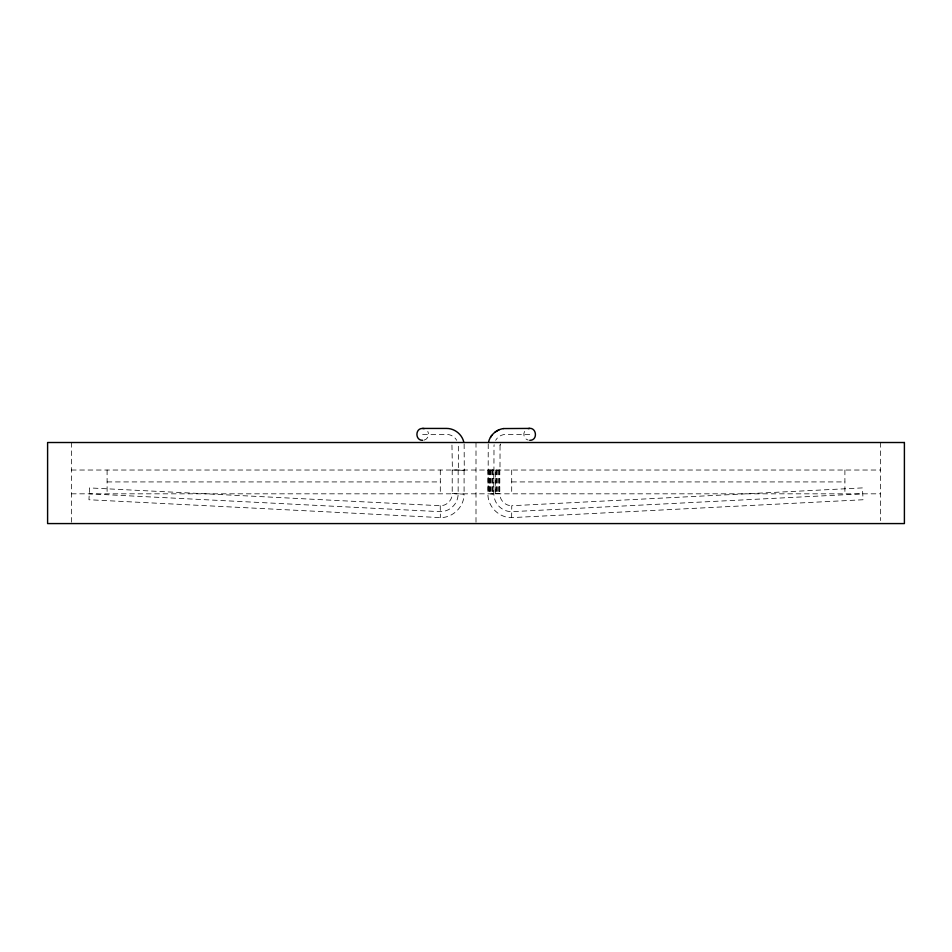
<?xml version="1.0" encoding="UTF-8"?>
<svg xmlns="http://www.w3.org/2000/svg" width="952" height="952" viewBox="0 0 952 952"><rect width="100%" height="100%" fill="white"/><g stroke="black" fill="none" stroke-linecap="round" stroke-linejoin="round"><path stroke-width="0.71" stroke-dasharray="4.76 3.57" d="M495.29 493.826L495.29 470.026M495.492 470.026L495.492 493.826M511.652 517.626L511.748 505.726L862.452 487.9L863.048 499.752L511.652 517.626C499.11 517.864 487.829 506.785 487.924 494.219L493.85 493.826A17.85 17.85 0 0 0 511.7 511.676L862.75 493.826M456.96 493.826L452.236 493.445C452.521 499.955 446.797 505.905 440.252 505.738L89.547 487.912L88.953 499.752L440.348 517.614C452.89 517.852 464.159 506.773 464.064 494.219L458.15 493.826A17.85 17.85 0 0 1 440.3 511.676L89.25 493.826M488.233 443.941L488.126 493.826M500.05 445.5L499.99 470.074M500.002 445.5L500.205 444.739M500.157 444.739L500.454 444.001M524.588 431.399C522.648 434.624 524.54 439.205 528.205 440.122M424.175 440.11C427.829 439.205 429.721 434.624 427.781 431.399M492.41 470.181L493.933 470.074L493.993 446.274A11.9 11.9 0 0 1 494.147 444.715M492.22 493.933L493.743 493.826L493.743 470.026M488.114 470.455L494.04 470.074M495.278 493.731L499.776 493.445C499.479 499.955 505.203 505.893 511.748 505.726M422.64 434.374L446.44 434.374A11.9 11.9 0 0 1 456.746 440.324M529.74 434.374L505.893 434.374A11.9 11.9 0 0 0 495.635 440.324M71.4 470.026L880.6 470.026M107.1 481.926L440.3 481.926M511.7 481.926L844.9 481.926M71.4 493.826L880.6 493.826M457.162 469.99L452.402 470.074L451.938 444.001M464.255 470.455L458.34 470.074L458.34 446.274A11.9 11.9 0 0 0 458.245 444.715M464.136 443.941L464.278 470.074M440.252 505.738L440.348 517.614M880.6 442.513L880.6 520.601M844.9 470.026L844.9 493.826M511.7 470.026L511.7 493.826M499.8 470.026L499.8 493.826M499.622 470.026L499.574 493.826M499.05 470.026L498.943 493.826M498.134 470.026L497.979 493.826M496.92 470.026L496.92 493.826M496.73 470.026L496.73 493.826M493.85 470.026L493.85 493.826M492.41 470.026L492.41 493.826M492.208 470.026L492.208 493.826M490.97 470.026L490.97 493.826M490.78 470.026L490.78 493.826M489.721 470.026L489.721 493.826M489.566 470.026L489.566 493.826M488.757 470.026L488.65 493.826M487.9 470.026L487.9 493.826M476 442.513L476 523.576M464.088 470.026L464.088 493.826M458.15 470.026L458.15 493.826M452.212 470.026L452.212 493.826M440.3 470.026L440.3 493.826M107.1 470.026L107.1 493.826M71.4 442.513L71.4 523.576"/><path stroke-width="1.43" d="M488.638 441.645C490.506 434.826 496.551 429.4 503.608 428.567M490.47 437.337L491.767 435.397M495.064 432.101L499.11 429.768M463.683 441.657C461.744 434.1 454.437 428.412 446.631 428.436L422.64 428.436C415.012 428.138 415.012 440.597 422.64 440.312M528.205 428.626C536.547 426.175 538.427 440.526 529.74 440.324M503.56 428.567L529.74 428.424M422.64 428.436L424.175 428.638M904.4 442.513L47.6 442.513L47.6 523.576L904.4 523.576L904.4 442.513"/></g></svg>
